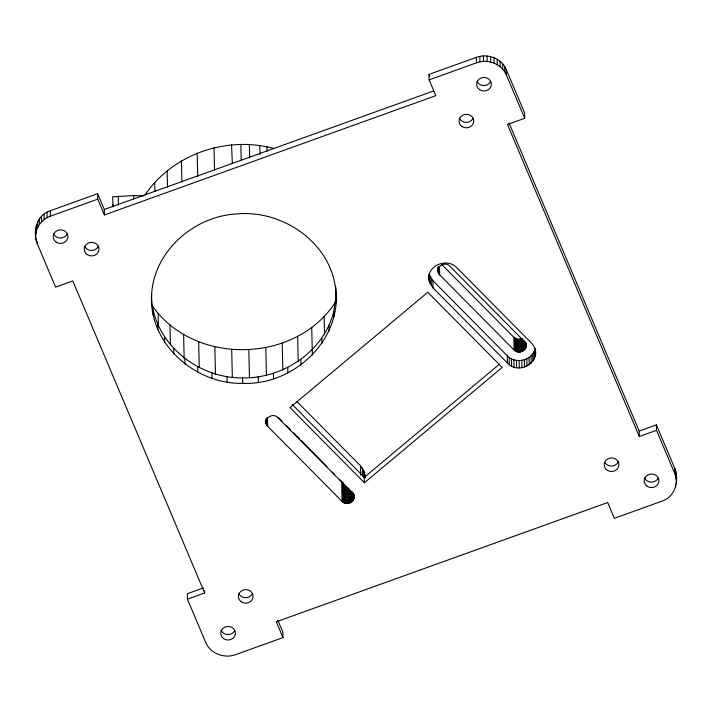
<?xml version="1.0" encoding="UTF-8"?>
<svg xmlns="http://www.w3.org/2000/svg" width="712" height="712" viewBox="0 0 712 712"><rect width="100%" height="100%" fill="white"/><g stroke="black" fill="none" stroke-linecap="round" stroke-linejoin="round"><path stroke-width="1.07" d="M354.122 497.715L353.588 494.626L352.351 492.873L277.929 417.704C272.589 411.483 261.429 420.062 267.676 426.292L342.098 501.462C346.895 506.632 356.418 501.346 354.042 494.377M428.873 279.024C427.592 264.722 447.768 257.673 456.944 267.828L531.366 342.997C545.908 358.145 520.285 377.173 507.433 363.031L433.012 287.87L429.292 281.445L428.802 275.909M526.132 346.29L525.598 343.202L524.361 341.448L449.94 266.279C444.6 260.058 433.439 268.638 439.687 274.868L514.108 350.037C518.843 355.155 528.34 350.028 526.061 343.104M277.867 620.286L282.869 632.131L282.993 637.587L235.654 654.631C224.574 658.787 210.494 653.803 205.795 642.625L187.443 599.175L204.655 592.98L72.82 280.937L55.607 287.132L37.247 243.682C32.467 231.453 36.695 214.953 50.303 210.734L97.633 193.691L104.308 209.488L104.433 214.944L435.806 95.666L429.131 79.869L429.007 74.413L476.346 57.369C487.426 53.213 501.506 58.197 506.205 69.376L524.566 112.825L524.682 118.281L507.469 124.475L639.305 436.518L656.517 430.324L656.393 424.868L639.18 431.063L639.305 436.518M35.725 237.203L35.68 228.418M656.393 424.868L674.754 468.318C679.328 480.556 675.421 497.038 661.697 501.266L614.367 518.309L607.692 502.512L276.318 621.79L282.993 637.587M676.32 483.582L676.275 474.797M336.028 302.814L335.503 286.242C343.576 338.885 294.145 385.575 242.73 383.359C194.776 384.373 148.105 343.282 151.594 293.736M151.585 301.398C149.716 254.736 192.035 216.074 237.149 213.894C282.353 209.853 329.896 241.911 335.557 288.431M333.857 317.071L333.732 311.616L335.904 297.358M35.805 233.874C36.712 225.749 42.836 218.878 50.419 216.19L97.758 199.146L97.633 193.691M151.46 295.943C152.697 342.659 197.411 378.526 242.605 377.903C283.047 378.588 323.746 351.772 333.732 311.616M429.292 281.445L429.122 274.173L432.852 280.599L507.273 355.76C515.266 364.241 531.695 360.957 534.863 349.441L535.032 356.712M152.297 305.742C194.314 366.102 295.925 363.743 335.583 301.968M145.034 195.052C172.384 153.952 227.413 135.405 274.485 148.683M364.419 482.763L289.998 407.602L427.779 292.249L502.2 367.41L364.419 482.763L364.295 477.316L499.53 364.09M441.725 264.49L513.824 337.31L517.758 339.286L522.199 338.618L522.483 351.345M429.131 79.869L476.47 62.825C487.551 58.669 501.631 63.653 506.33 74.831L524.682 118.281M104.308 209.488L433.59 90.967M203.516 587.889L187.318 593.719L187.443 599.175M143.326 195.853L133.731 195.569L112.656 196.806L112.888 206.791M340.096 479.897L342.481 482.175L342.935 502.174M296.877 401.515L360.45 465.719L363.734 470.401L365.229 477.903M292.205 404.496L364.295 477.316M278.072 417.259L281.952 421.175M285.823 425.091L290.478 429.79M293.575 432.914L299.779 439.179M301.327 440.746L326.915 466.582M332.344 472.065L334.667 474.414M656.517 430.324L674.878 473.774L676.4 480.253M509.08 123.114L639.18 431.063M429.007 74.413L429.843 76.389M97.758 199.146L104.433 214.944M35.6 231.747L35.92 233.945M231.56 144.892L232.352 163.573M675.795 471.504L675.919 476.96M675.617 484.676L675.67 486.857M674.754 468.318L674.878 473.774M535.442 348.72L535.495 354.291M533.982 351.755L534.151 359.026M532.692 353.909L532.861 361.18M531.045 355.84L531.205 363.111M529.061 357.495L529.23 364.767M526.818 358.821L526.987 366.093M525.839 343.086L525.937 347.322M525.412 341.956L525.554 348.319M524.833 341.813L525.002 349.236M524.077 340.523L524.299 350.064M524.37 359.8L524.53 367.072M523.204 340.176L523.445 350.776M521.78 360.397L521.941 367.668M521.148 339.037L521.433 351.764M520.036 339.295L520.33 352.022M518.897 339.375L519.182 352.102M519.119 360.592L519.279 367.864M517.758 339.286L518.042 352.013M516.654 339.028L516.939 351.755M516.458 360.379L516.627 367.65M515.604 338.601L515.897 351.327M514.651 338.022L514.945 350.749M513.824 337.31L514.108 350.037M513.877 359.765L514.046 367.036M506.205 69.376L506.33 74.831M511.438 358.777L511.608 366.048M504.639 66.385L504.755 71.832M502.574 63.653L502.699 69.109M509.222 357.424L509.383 364.695M507.273 355.76L507.433 363.031M500.073 61.25L500.198 66.706M497.19 59.247L497.314 64.703M494.003 57.681L494.128 63.137M490.586 56.595L490.71 62.042M487.026 56.008L487.142 61.463M483.404 55.945L483.528 61.401M479.817 56.399L479.933 61.855M476.346 57.369L476.47 62.825M439.491 266.386L439.687 274.868M438.823 266.617L438.993 274.04M438.307 266.751L438.45 273.114M437.996 267.872L438.094 272.118M437.836 267.899L437.907 271.076M432.852 280.599L433.012 287.87M431.223 278.65L431.392 285.93M429.977 276.496L430.137 283.768M364.704 473.062L364.793 477.218M363.734 470.401L363.894 477.672M362.301 467.935L362.488 476.248M360.45 465.719L360.655 475.064M353.82 494.306L353.926 498.747M353.392 493.078L353.544 499.744M352.814 492.891L352.992 500.661M352.057 491.494L352.28 501.488M351.185 491.093L351.434 502.2M350.197 490.55L350.473 502.77M349.094 488.743L349.423 503.188M347.963 487.889L348.31 503.446M346.797 486.866L347.171 503.526M345.632 485.664L346.032 503.437M344.501 484.293L344.928 503.179M343.433 482.754L343.887 502.752M341.644 481.463L342.098 501.462M334.498 303.819L334.604 308.26M328.962 325.348L329.086 330.795M324.12 316.386L324.521 334.133M321.744 338.138L321.868 343.593M311.731 327.306L312.239 349.494M312.283 349.645L312.408 355.092M300.847 359.515L300.971 364.971M297.652 336.313L298.23 361.829M287.764 367.472L287.888 372.928M282.219 343.202L282.815 369.822M273.426 373.293L273.55 378.748M267.018 146.654L267.116 151.086M267.472 417.41L267.676 426.292M265.807 347.776L266.439 375.518M266.804 417.686L266.982 425.465M266.315 418.985L266.439 424.539M259.791 145.462L259.987 154.264M265.977 419.101L266.074 423.542M258.225 376.799L258.349 382.255M249.369 144.5L249.672 157.708M248.835 349.948L249.458 377.68M240.852 144.678L241.199 160.084M242.605 377.903L242.73 383.359M231.712 349.645L232.335 377.387M227.021 376.559L227.146 382.015M214.018 147.811L214.526 169.999M214.855 346.895L215.487 374.628M211.918 372.821L212.042 378.277M197.18 153.187L197.705 176.487M204.602 590.8L204.655 592.98M198.692 341.742L199.271 367.258M197.731 366.787L197.856 372.234M181.427 160.894L181.907 181.978M184.871 358.625L184.995 364.081M183.607 334.328L184.159 358.741M173.692 348.577L173.817 354.033M167.16 170.746L167.542 187.39M169.981 324.832L170.435 344.804M164.543 336.936L164.659 342.392M158.144 313.494L158.447 326.808M154.718 182.503L154.913 191.377M157.663 324.031L157.788 329.487M153.258 310.236L153.383 315.692M133.731 195.569L133.811 198.897M118.236 196.165L118.432 205.038M50.303 210.734L50.419 216.19M47.037 212.185L47.161 217.641M44.055 214.09L44.18 219.545M41.438 216.404L41.563 221.859M39.249 219.056L39.365 224.511M37.531 221.993L37.647 227.448M37.202 241.502L37.247 243.682M36.33 225.143L36.454 230.59M36.161 238.315L36.205 240.496M113.101 204.38A19.847 18.245 -1.3 0 1 112.674 206.249M490.657 81.488A7.387 6.791 -1.3 0 1 483.733 85.556A7.387 6.791 -1.3 0 1 477.013 81.248M658.199 478.063A7.387 6.791 -1.3 0 1 651.275 482.131A7.387 6.791 -1.3 0 1 644.556 477.823M234.738 630.494A7.387 6.791 -1.3 0 1 227.813 634.561A7.387 6.791 -1.3 0 1 221.094 630.254M67.195 233.919A7.387 6.791 -1.3 0 1 60.262 237.986A7.387 6.791 -1.3 0 1 53.551 233.678M252.386 593.648A7.387 6.791 -1.3 0 1 245.462 597.715A7.387 6.791 -1.3 0 1 238.743 593.408M618.461 461.305A7.387 6.791 -1.3 0 1 612.035 466.022A7.387 6.791 -1.3 0 1 604.862 462.382M472.999 118.334A7.387 6.791 -1.3 0 1 466.075 122.402A7.387 6.791 -1.3 0 1 459.356 118.094M98.345 246.192A7.387 6.791 -1.3 0 1 91.572 250.473A7.387 6.791 -1.3 0 1 84.701 246.379M479.39 89.534A7.387 6.791 -1.3 0 0 491.316 85.235A7.387 6.791 -1.3 0 0 481.348 77.902A7.387 6.791 -1.3 0 0 479.39 89.534M646.941 486.1A7.387 6.791 -1.3 0 0 658.867 481.81A7.387 6.791 -1.3 0 0 648.899 474.477A7.387 6.791 -1.3 0 0 646.941 486.1M223.479 638.539A7.387 6.791 -1.3 0 0 235.405 634.241A7.387 6.791 -1.3 0 0 225.437 626.907A7.387 6.791 -1.3 0 0 223.479 638.539M55.928 241.964A7.387 6.791 -1.3 0 0 67.854 237.666A7.387 6.791 -1.3 0 0 57.886 230.332A7.387 6.791 -1.3 0 0 55.928 241.964M607.55 470.436A7.387 6.791 -1.3 0 0 618.924 465.016A7.387 6.791 -1.3 0 0 608.173 458.688A7.387 6.791 -1.3 0 0 607.55 470.436M461.741 126.371A7.387 6.791 -1.3 0 0 473.667 122.081A7.387 6.791 -1.3 0 0 463.699 114.748A7.387 6.791 -1.3 0 0 461.741 126.371M241.128 601.693A7.387 6.791 -1.3 0 0 253.054 597.395A7.387 6.791 -1.3 0 0 243.086 590.061A7.387 6.791 -1.3 0 0 241.128 601.693M87.184 254.585A7.387 6.791 -1.3 0 0 98.941 249.93A7.387 6.791 -1.3 0 0 88.715 242.908A7.387 6.791 -1.3 0 0 87.184 254.585"/></g></svg>
